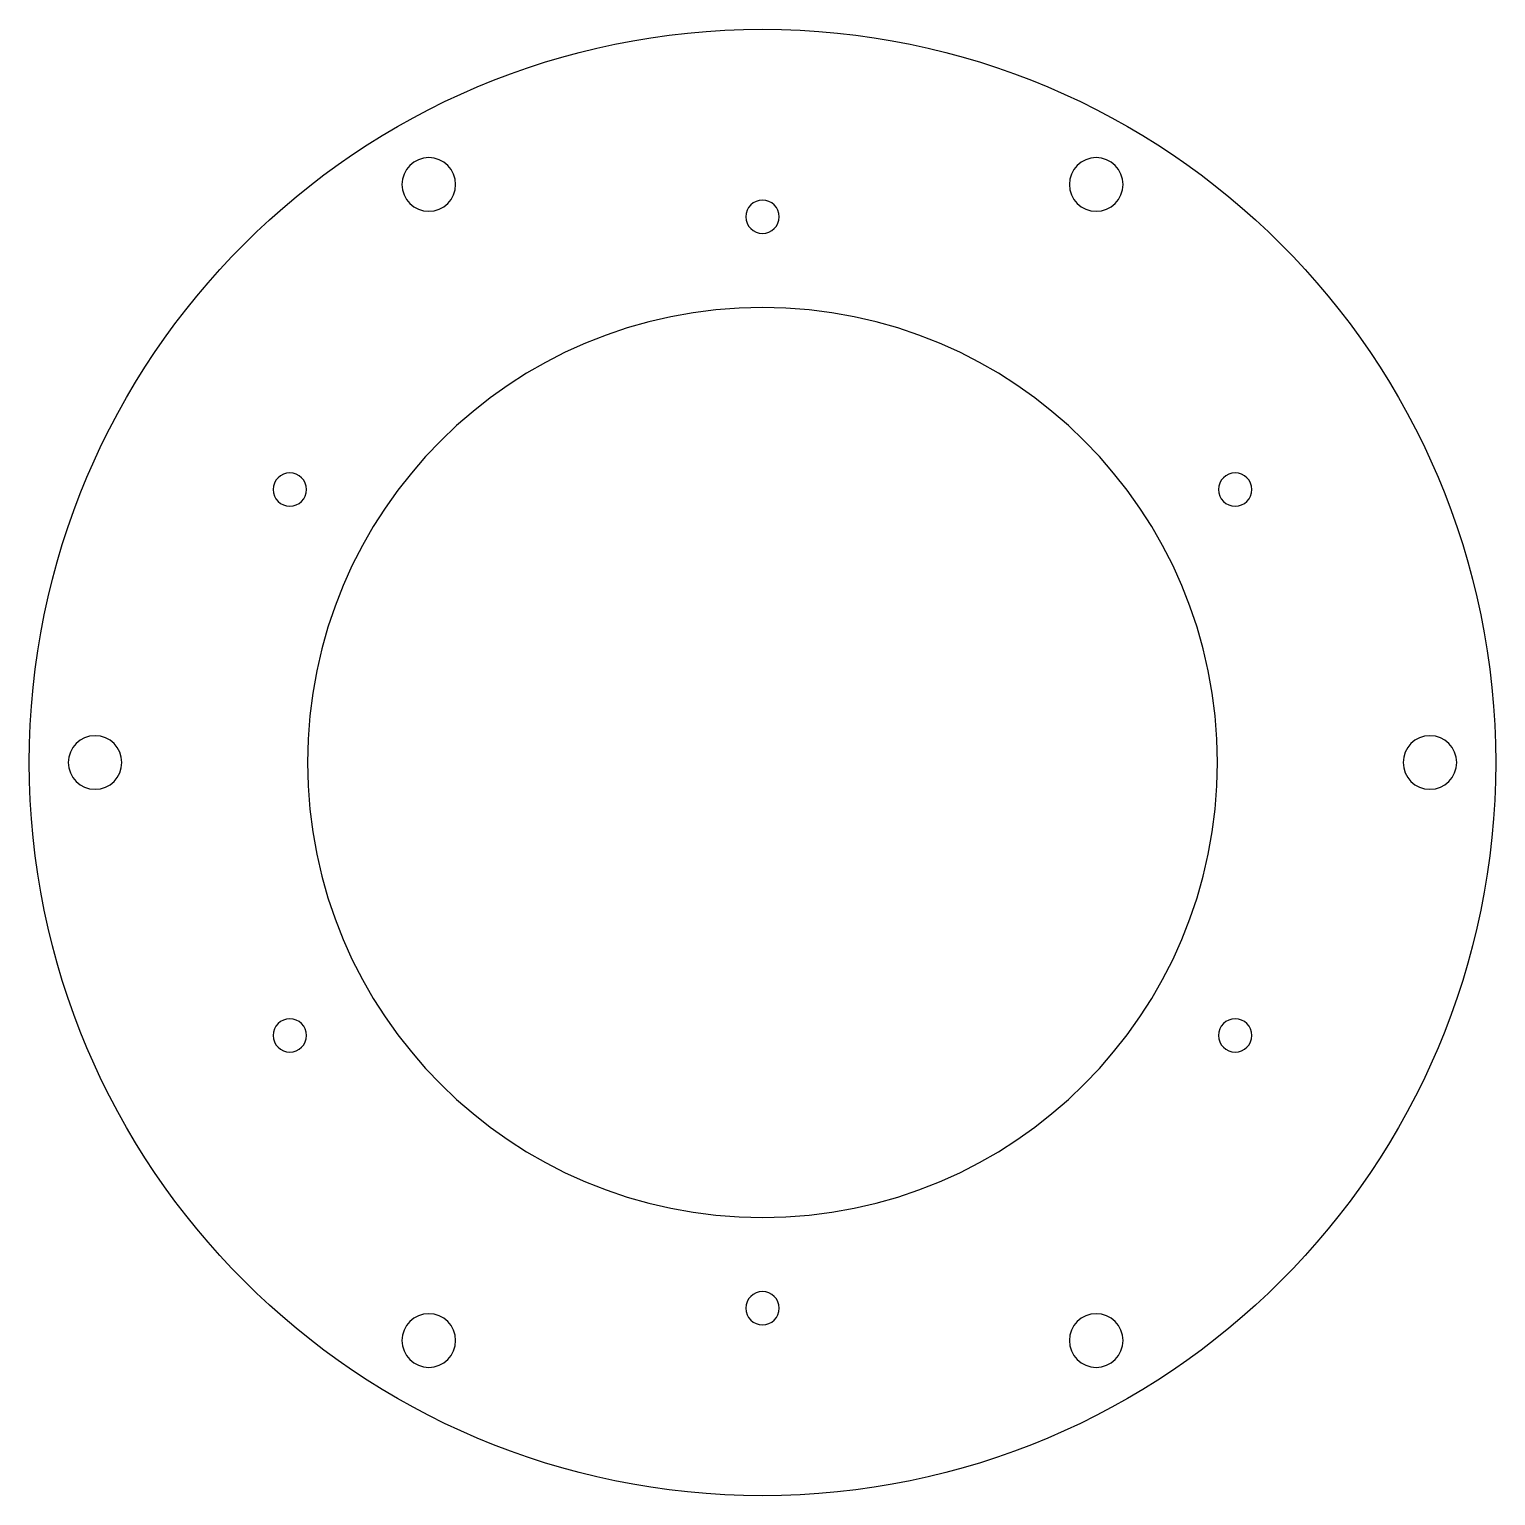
# Model space of a CAD drawing. Header units: millimetres. Extents: x -73 to 72, y -72 to 72.
import ezdxf

# ---------------------------------------------------------------- set-up
doc = ezdxf.new("R2010")
doc.units = ezdxf.units.MM

msp = doc.modelspace()

# ---------------------------------------------------------------- linework, layer by layer
at = {"layer": 'INTERIOR_PROFILES', "extrusion": (0, 0, -1)}
for centre, radius in [((33, 57.16), 2.65), ((-33, 57.16), 2.65), ((0, 53.97), 1.65), ((0, 0), 45), ((46.74, 26.99), 1.65), ((-46.74, 26.99), 1.65), ((66, 0), 2.65), ((-66, 0), 2.65), ((46.74, -26.99), 1.65), ((-46.74, -26.99), 1.65), ((0, -53.97), 1.65), ((33, -57.16), 2.65), ((-33, -57.16), 2.65)]:
    msp.add_circle(centre, radius, dxfattribs=at)
at = {"layer": 'OUTER_PROFILES'}
msp.add_circle((0, 0), 72.5, dxfattribs=at)

doc.saveas('drawing.dxf')
